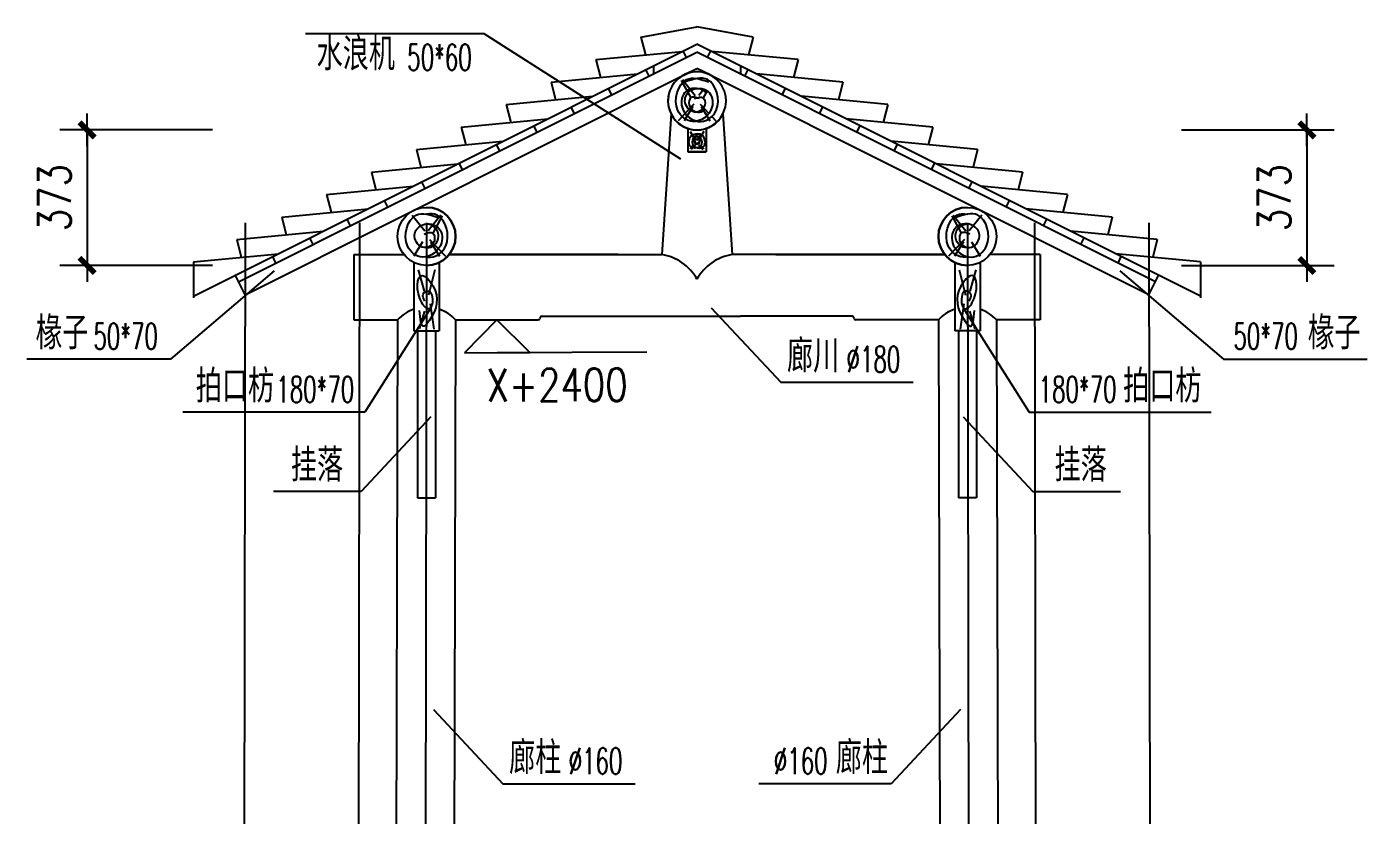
# Model space of a CAD drawing. Extents: x 1035948 to 1665131, y -158296 to 142149.
# Drawn here: x 1189788 to 1193482, y -84225 to -82054 of the extents above; entities that cross this region are included whole.
import ezdxf
from ezdxf.enums import TextEntityAlignment as Align

# ---------------------------------------------------------------- set-up
doc = ezdxf.new("R2010")
doc.units = 0
doc.header["$LTSCALE"] = 200
doc.header["$MEASUREMENT"] = 0
doc.layers.get('0').update_dxf_attribs({"linetype": 'CONTINUOUS'})
doc.layers.get('DEFPOINTS').update_dxf_attribs({"linetype": 'CONTINUOUS'})
for name, color, linetype in [('BALCONY', 6, 'CONTINUOUS'), ('DOTE', 1, 'CONTINUOUS'), ('PUB_DIM', 3, 'CONTINUOUS'), ('PUB_TEXT', 7, 'CONTINUOUS'), ('ROOF', 4, 'CONTINUOUS'), ('WLL1', 7, 'CONTINUOUS')]:
    doc.layers.add(name, color=color, linetype=linetype)
doc.styles.add('_HZTXT', font='txt.shx', dxfattribs={"width": 0.8, "bigfont": 'hztxt.shx'})
doc.styles.add('_SIMPLEX', font='SIMPLEX.shx', dxfattribs={"width": 0.6})
doc.styles.add('DIM_FONT', font='SIMPLEX.shx', dxfattribs={"width": 0.8})
doc.dimstyles.new('DIMN30', dxfattribs={"dimscale": 0.3, "dimtxt": 300, "dimasz": 1, "dimexe": 250, "dimexo": 300, "dimgap": 150, "dimtad": 1, "dimdec": 0, "dimzin": 0, "dimdsep": 46, "dimtxsty": 'DIM_FONT', "dimblk": '_DIMX', "dimcen": 0.09, "dimclrt": 7, "dimadec": 0, "dimazin": 0, "dimtfac": 1, "dimtdec": 0, "dimtix": 1, "dimtmove": 2, "dimatfit": 3, "dimldrblk": '_DIMX', "dimfxl": 0, "dimtolj": 1, "dimtzin": 0, "dimarcsym": 0})

# ---------------------------------------------------------------- blocks, each defined once
blk = doc.blocks.new('_DIMX')
blk.add_line((-150, 0), (150, 0))
at = {"const_width": 50}
blk.add_lwpolyline([(-70, -70), (70, 70)], dxfattribs=at)
blk = doc.blocks.new('*D292')
at = {"color": 0, "linetype": 'ByBlock'}
for p, q in [((1586533.9, -10909.5), (1586113.5, -10909.5)), ((1586188.5, -10909.8), (1586188.5, -11282.4)), ((1586533.9, -11282.7), (1586113.5, -11282.7))]:
    blk.add_line(p, q, dxfattribs=at)
at = {"layer": 'DEFPOINTS', "color": 0, "linetype": 'ByBlock'}
for p in [(1586623.9, -10909.5), (1586188.5, -11282.7), (1586623.9, -11282.7)]:
    blk.add_point(p, dxfattribs=at)
at = {"color": 0, "linetype": 'ByBlock', "xscale": 0.3, "yscale": 0.3, "zscale": 0.3}
for p, rotation in [((1586188.5, -10909.5), 90), ((1586188.5, -11282.7), 270)]:
    blk.add_blockref('_DIMX', p, dxfattribs=dict(at, rotation=rotation))
at = {"color": 7, "linetype": 'ByBlock', "insert": (1586098.5, -11096.1), "char_height": 90, "attachment_point": 5, "rotation": 90, "style": 'DIM_FONT'}
blk.add_mtext('\\A1;373', dxfattribs=at)
blk = doc.blocks.new('*D297')
at = {"color": 0, "linetype": 'ByBlock'}
for p, q in [((1589204.2, -10909.5), (1589624.6, -10909.5)), ((1589549.6, -10909.8), (1589549.6, -11282.4)), ((1589204.2, -11282.7), (1589624.6, -11282.7))]:
    blk.add_line(p, q, dxfattribs=at)
at = {"layer": 'DEFPOINTS', "color": 0, "linetype": 'ByBlock'}
for p in [(1589114.2, -10909.5), (1589114.2, -11282.7), (1589549.6, -11282.7)]:
    blk.add_point(p, dxfattribs=at)
at = {"color": 0, "linetype": 'ByBlock', "xscale": 0.3, "yscale": 0.3, "zscale": 0.3}
for p, rotation in [((1589549.6, -10909.5), 90), ((1589549.6, -11282.7), 270)]:
    blk.add_blockref('_DIMX', p, dxfattribs=dict(at, rotation=rotation))
at = {"color": 7, "linetype": 'ByBlock', "insert": (1589459.6, -11096.1), "char_height": 90, "attachment_point": 5, "rotation": 90, "style": 'DIM_FONT'}
blk.add_mtext('\\A1;373', dxfattribs=at)

msp = doc.modelspace()

# ---------------------------------------------------------------- linework, layer by layer
at = {"layer": 'BALCONY'}
for p, q in [((1191591.53646, -82201.18958), (1191617.75394, -82249.19253)), ((1191595.17476, -82199.00765), (1191630.13157, -82242.64674)), ((1191653.45725, -82225.35026), (1191639.60201, -82242.64674)), ((1191662.56391, -82229.81326), (1191651.97964, -82249.19253)), ((1191626.49327, -82266.64822), (1191582.79713, -82312.46924)), ((1191623.5772, -82273.19426), (1191599.54418, -82312.46924)), ((1191643.24032, -82266.64822), (1191667.57635, -82292.16768)), ((1191646.15638, -82273.19426), (1191670.18941, -82312.46924)), ((1191675.95751, -82300.9564), (1191686.93646, -82312.46924)), ((1191615.99477, -82342.49695), (1191628.5273, -82364.13174)), ((1191616.59312, -82345.00351), (1191633.15826, -82364.555)), ((1191653.14047, -82345.00351), (1191636.57533, -82364.555)), ((1191653.73882, -82342.49695), (1191641.20629, -82364.13174)), ((1191626.13041, -82378.09045), (1191615.58914, -82390.12202)), ((1191631.05394, -82378.59166), (1191619.0067, -82391.6259)), ((1191638.67964, -82378.59166), (1191650.72688, -82391.6259)), ((1191643.60317, -82378.09045), (1191654.14445, -82390.12202)), ((1190850.00038, -82572.19329), (1190884.95719, -82615.83238)), ((1190929.38444, -82572.19329), (1190894.42763, -82615.83238)), ((1190933.02275, -82574.37521), (1190906.80526, -82622.37817)), ((1192336.71544, -82574.37521), (1192362.93293, -82622.37817)), ((1192340.35375, -82572.19329), (1192375.31056, -82615.83238)), ((1192419.73781, -82572.19329), (1192384.781, -82615.83238)), ((1190878.40282, -82646.3799), (1190854.3698, -82685.65488)), ((1190898.06594, -82639.83385), (1190941.76207, -82685.65488)), ((1190900.982, -82646.3799), (1190925.01502, -82685.65488)), ((1192371.67225, -82639.83385), (1192327.97611, -82685.65488)), ((1192368.75619, -82646.3799), (1192344.72316, -82685.65488)), ((1192391.33537, -82646.3799), (1192415.36839, -82685.65488)), ((1190866.64053, -82722.67933), (1190882.66533, -82781.36081)), ((1190912.04471, -82722.67933), (1190895.1295, -82792.9192)), ((1190912.04931, -82722.67933), (1190895.1341, -82792.9192)), ((1192357.68888, -82722.67933), (1192374.60408, -82792.9192)), ((1192357.69348, -82722.67933), (1192374.60869, -82792.9192)), ((1192403.09766, -82722.67933), (1192387.07286, -82781.36081)), ((1190883.55573, -82836.48568), (1190869.31174, -82885.38683)), ((1190899.58054, -82816.92527), (1190909.3735, -82886.27586)), ((1190899.58514, -82816.92527), (1190909.3781, -82886.27586)), ((1192370.15305, -82816.92527), (1192360.36009, -82886.27586)), ((1192370.15765, -82816.92527), (1192360.36469, -82886.27586)), ((1192386.18245, -82836.48568), (1192400.42645, -82885.38683))]:
    msp.add_line(p, q, dxfattribs=at)
for points in [[(1191627.94662, -82251.37471), (1191651.97964, -82249.19253), (1191656.34906, -82268.83015), (1191627.94662, -82288.46777), (1191601.72913, -82257.9205), (1191617.02283, -82229.55517), (1191665.08839, -82231.7371), (1191676.01218, -82275.37619), (1191623.5772, -82314.65117), (1191582.06602, -82284.10391), (1191606.09904, -82199.00765), (1191667.27334, -82205.55344)], [(1191633.15826, -82364.555), (1191641.69158, -82364.555), (1191632.65627, -82376.58657), (1191627.13439, -82364.05353), (1191637.67567, -82355.53119), (1191647.21296, -82377.08778), (1191616.59312, -82383.60477), (1191622.1145, -82351.52075), (1191644.20152, -82351.01929)], [(1191636.57533, -82364.555), (1191628.04201, -82364.555), (1191637.07732, -82376.58657), (1191642.59919, -82364.05353), (1191632.05792, -82355.53119), (1191622.52062, -82377.08778), (1191653.14047, -82383.60477), (1191647.61908, -82351.52075), (1191625.53207, -82351.01929)], [(1190882.77224, -82624.56035), (1190906.80526, -82622.37817), (1190911.17468, -82642.01578), (1190882.77224, -82661.6534), (1190856.55475, -82631.10614), (1190871.84845, -82602.7408), (1190919.914, -82604.92273), (1190930.83779, -82648.56183), (1190878.40282, -82687.83681), (1190836.89164, -82657.28954), (1190860.92466, -82572.19329), (1190922.09896, -82578.73907)], [(1192386.96595, -82624.56035), (1192362.93293, -82622.37817), (1192358.56351, -82642.01578), (1192386.96595, -82661.6534), (1192413.18344, -82631.10614), (1192397.88974, -82602.7408), (1192349.82418, -82604.92273), (1192338.90039, -82648.56183), (1192391.33537, -82687.83681), (1192432.84655, -82657.28954), (1192408.81353, -82572.19329), (1192347.63923, -82578.73907)], [(1190885.33654, -82808.92325), (1190879.99461, -82790.25186), (1190895.1295, -82781.36081), (1190897.80022, -82830.26197), (1190876.43349, -82813.36864), (1190877.32389, -82738.68337), (1190907.59318, -82768.02411), (1190896.90982, -82863.15908), (1190882.66533, -82878.27384), (1190870.20165, -82834.70736)], [(1192384.40165, -82808.92325), (1192389.74358, -82790.25186), (1192374.60869, -82781.36081), (1192371.93797, -82830.26197), (1192393.3047, -82813.36864), (1192392.41429, -82738.68337), (1192362.14501, -82768.02411), (1192372.82837, -82863.15908), (1192387.07286, -82878.27384), (1192399.53654, -82834.70736)]]:
    msp.add_spline(points, degree=3, dxfattribs=at)
for points, knots in [([(1191659.53099, -82235.36638), (1191657.52602, -82233.15951), (1191642.22616, -82220.08532), (1191597.05393, -82222.14606), (1191583.82931, -82286.13655), (1191642.69814, -82329.57662), (1191708.27937, -82280.02883), (1191678.74427, -82180.27834), (1191624.65355, -82198.20015), (1191602.46024, -82205.55344)], [142.7636154475, 142.7636154475, 142.7636154475, 142.7636154475, 151.2608734752, 199.3759279776, 244.3614769296, 309.87445616, 361.4138945221, 449.8387734389, 511.3622827606, 511.3622827606, 511.3622827606, 511.3622827606]), ([(1191641.78697, -82251.37471), (1191632.45099, -82248.15321), (1191615.33195, -82242.24606), (1191608.64833, -82276.51922), (1191636.27676, -82293.7852), (1191652.60039, -82285.02177), (1191656.89899, -82280.9711)], [0, 0, 0, 0, 24.1318908659, 44.2497392596, 78.7799386239, 95.0534780889, 95.0534780889, 95.0534780889, 95.0534780889]), ([(1190889.69471, -82686.8651), (1190893.44238, -82687.67858), (1190914.90155, -82689.63302), (1190963.10498, -82653.21447), (1190938.04949, -82568.59316), (1190900.19301, -82567.90854), (1190889.69471, -82569.68289)], [298.8090930513, 298.8090930513, 298.8090930513, 298.8090930513, 309.87445616, 361.4138945219, 449.8387734387, 480.8025603068, 480.8025603068, 480.8025603068, 480.8025603068]), ([(1192380.04348, -82686.8651), (1192376.29581, -82687.67858), (1192354.83664, -82689.63302), (1192306.6332, -82653.21447), (1192331.6887, -82568.59316), (1192369.54518, -82567.90854), (1192380.04348, -82569.68289)], [298.8090930513, 298.8090930513, 298.8090930513, 298.8090930513, 309.87445616, 361.4138945219, 449.8387734387, 480.8025603068, 480.8025603068, 480.8025603068, 480.8025603068]), ([(1190889.69471, -82661.39417), (1190892.00332, -82661.81409), (1190908.51051, -82662.51832), (1190931.3804, -82633.33894), (1190913.59732, -82603.01372), (1190896.07223, -82597.28871), (1190889.69471, -82596.6128)], [72.1502901157, 72.1502901157, 72.1502901157, 72.1502901157, 78.7799386238, 119.0352723454, 151.2608734752, 168.9689939529, 168.9689939529, 168.9689939529, 168.9689939529]), ([(1192380.04348, -82661.39417), (1192377.73486, -82661.81409), (1192361.22768, -82662.51832), (1192338.35779, -82633.33894), (1192356.14086, -82603.01372), (1192373.66596, -82597.28871), (1192380.04348, -82596.6128)], [72.1502901157, 72.1502901157, 72.1502901157, 72.1502901157, 78.7799386238, 119.0352723454, 151.2608734752, 168.9689939529, 168.9689939529, 168.9689939529, 168.9689939529]), ([(1190889.69471, -82745.13731), (1190896.13501, -82750.814), (1190928.04968, -82792.64396), (1190918.13042, -82834.82673), (1190892.10054, -82869.84935), (1190889.69471, -82872.56384)], [205.0110439144, 205.0110439144, 205.0110439144, 205.0110439144, 230.0323638426, 325.7653051224, 335.8884994874, 335.8884994874, 335.8884994874, 335.8884994874]), ([(1192380.04348, -82745.13731), (1192373.60317, -82750.814), (1192341.68851, -82792.64396), (1192351.60776, -82834.82673), (1192377.63765, -82869.84935), (1192380.04348, -82872.56384)], [205.0110439144, 205.0110439144, 205.0110439144, 205.0110439144, 230.0323638426, 325.7653051224, 335.8884994874, 335.8884994874, 335.8884994874, 335.8884994874]), ([(1190889.69471, -82782.08085), (1190891.56479, -82781.42885), (1190910.31148, -82778.59311), (1190908.37706, -82834.51235), (1190892.62281, -82830.63411), (1190889.69471, -82828.74718)], [31.4894022005, 31.4894022005, 31.4894022005, 31.4894022005, 36.9737462082, 85.94777518, 96.5980660288, 96.5980660288, 96.5980660288, 96.5980660288]), ([(1192380.04348, -82782.08085), (1192378.1734, -82781.42885), (1192359.4267, -82778.59311), (1192361.36113, -82834.51235), (1192377.11538, -82830.63411), (1192380.04348, -82828.74718)], [31.4894022005, 31.4894022005, 31.4894022005, 31.4894022005, 36.9737462082, 85.94777518, 96.5980660288, 96.5980660288, 96.5980660288, 96.5980660288])]:
    msp.add_open_spline(points, degree=3, knots=knots, dxfattribs=at)
at = {"layer": 'DOTE'}
for p, q in [((1190389.69011, -82593.76836), (1190384.13879, -86092.03556)), ((1190704.69011, -82593.76836), (1190699.13879, -86092.03556)), ((1190889.69011, -82593.76836), (1190884.13879, -86092.03556)), ((1190889.69471, -82593.76836), (1190884.1434, -86092.03556)), ((1192380.04348, -82593.76836), (1192385.59479, -86092.03556)), ((1192380.04808, -82593.76836), (1192385.59939, -86092.03556)), ((1192565.04808, -82593.76836), (1192570.59939, -86092.03556)), ((1192880.04808, -82593.76836), (1192885.59939, -86092.03556))]:
    msp.add_line(p, q, dxfattribs=at)
at = {"layer": 'PUB_DIM'}
for p, q in [((1191083.44471, -82860.92341), (1190993.88401, -82951.36058)), ((1191173.88187, -82950.48412), (1191083.44471, -82860.92341)), ((1190993.88401, -82951.36058), (1191173.88187, -82950.48412)), ((1191083.88294, -82950.92235), (1191497.0209, -82948.91066))]:
    msp.add_line(p, q, dxfattribs=at)
at = {"layer": 'PUB_TEXT'}
for p, q in [((1191048.38661, -82073.31821), (1190556.08155, -82073.31821)), ((1191589.91865, -82417.91379), (1191048.38661, -82073.31821)), ((1190469.47912, -82725.7938), (1190184.31325, -82968.95849)), ((1192800.25907, -82725.7938), (1193085.42493, -82968.95849)), ((1190901.05669, -82827.3789), (1190719.56171, -83115.38891)), ((1191674.14846, -82827.3789), (1191866.04109, -83032.315)), ((1191674.14846, -82827.3789), (1191866.04109, -83032.315)), ((1192368.6815, -82827.3789), (1192550.17648, -83115.38891)), ((1190184.31325, -82968.95849), (1189788.18754, -82968.95849)), ((1193085.42493, -82968.95849), (1193481.55065, -82968.95849)), ((1191866.04109, -83032.315), (1192230.44457, -83032.315)), ((1190719.56171, -83115.38891), (1190217.74843, -83115.38891)), ((1190901.05669, -83128.20455), (1190709.16406, -83333.14065)), ((1192368.6815, -83128.20455), (1192560.57413, -83333.14065)), ((1192550.17648, -83115.38891), (1193051.98975, -83115.38891)), ((1190709.16406, -83333.14065), (1190468.17753, -83333.14065)), ((1192560.57413, -83333.14065), (1192801.56065, -83333.14065)), ((1190908.38451, -83933.90591), (1191100.27714, -84138.84202)), ((1192361.35368, -83933.90591), (1192169.46105, -84138.84202)), ((1191100.27714, -84138.84202), (1191464.68062, -84138.84202)), ((1192169.46105, -84138.84202), (1191805.05757, -84138.84202))]:
    msp.add_line(p, q, dxfattribs=at)
at = {"layer": 'ROOF'}
for p, q in [((1191480.17206, -82081.92583), (1191634.86909, -82053.77552)), ((1191789.56613, -82081.92583), (1191634.86909, -82053.77552)), ((1191789.56613, -82081.92583), (1191634.86909, -82053.77552)), ((1190247.78117, -82795.81653), (1191634.86909, -82101.1629)), ((1191480.17206, -82081.92583), (1191492.57426, -82130.97417)), ((1193021.95701, -82795.81653), (1191634.86909, -82101.1629)), ((1191789.56613, -82081.92583), (1191777.16393, -82130.97417)), ((1191356.46306, -82143.8793), (1191594.67111, -82121.29405)), ((1191913.27513, -82143.8793), (1191675.06708, -82121.29405)), ((1191356.46306, -82143.8793), (1191368.86525, -82192.92764)), ((1191913.27513, -82143.8793), (1191900.87294, -82192.92764)), ((1191232.75405, -82205.83277), (1191470.9621, -82183.24752)), ((1191232.75405, -82205.83277), (1191245.15624, -82254.88111)), ((1192036.98414, -82205.83277), (1191798.77609, -82183.24752)), ((1192036.98414, -82205.83277), (1191798.77609, -82183.24752)), ((1192036.98414, -82205.83277), (1192024.58194, -82254.88111)), ((1192036.98414, -82205.83277), (1192024.58194, -82254.88111)), ((1191109.04504, -82267.78624), (1191347.25309, -82245.20099)), ((1192160.69315, -82267.78624), (1191922.48509, -82245.20099)), ((1191109.04504, -82267.78624), (1191121.44724, -82316.83458)), ((1192160.69315, -82267.78624), (1192148.29095, -82316.83458)), ((1190985.33603, -82329.73971), (1191223.54409, -82307.15446)), ((1192284.40215, -82329.73971), (1192046.1941, -82307.15446)), ((1190985.33603, -82329.73971), (1190997.73823, -82378.78805)), ((1190985.34064, -82329.73971), (1190997.74283, -82378.78805)), ((1192284.39755, -82329.73971), (1192271.99536, -82378.78805)), ((1192284.40215, -82329.73971), (1192271.99996, -82378.78805)), ((1190861.62703, -82391.69318), (1191099.83508, -82369.10793)), ((1190861.62703, -82391.69318), (1190874.02922, -82440.74152)), ((1192408.11116, -82391.69318), (1192169.90311, -82369.10793)), ((1192408.11116, -82391.69318), (1192395.70897, -82440.74152)), ((1190737.91802, -82453.64665), (1190976.12607, -82431.0614)), ((1190889.69471, -82439.25667), (1190976.13068, -82431.0614)), ((1192380.04348, -82439.25667), (1192293.60751, -82431.0614)), ((1192531.82017, -82453.64665), (1192293.61211, -82431.0614)), ((1190737.91802, -82453.64665), (1190750.32021, -82502.69499)), ((1192531.82017, -82453.64665), (1192519.41797, -82502.69499)), ((1190614.20901, -82515.60012), (1190852.41707, -82493.01488)), ((1192655.52917, -82515.60012), (1192417.32112, -82493.01488)), ((1190614.20901, -82515.60012), (1190626.61121, -82564.64847)), ((1192655.52917, -82515.60012), (1192643.12698, -82564.64847)), ((1190490.50001, -82577.55359), (1190728.70806, -82554.96835)), ((1190490.50001, -82577.55359), (1190502.9022, -82626.60194)), ((1192779.23818, -82577.55359), (1192541.03013, -82554.96835)), ((1192779.23818, -82577.55359), (1192766.83599, -82626.60194)), ((1190366.791, -82639.50706), (1190604.99905, -82616.92182)), ((1192902.94719, -82639.50706), (1192664.73913, -82616.92182)), ((1190366.791, -82639.50706), (1190379.19319, -82688.55541)), ((1192902.94719, -82639.50706), (1192890.54499, -82688.55541)), ((1190247.78117, -82701.01499), (1190481.29005, -82678.87529)), ((1193021.95701, -82701.01499), (1192788.44814, -82678.87529)), ((1190247.78117, -82701.01499), (1190247.78117, -82800.44116)), ((1193021.95701, -82701.01499), (1193021.95701, -82800.44116))]:
    msp.add_line(p, q, dxfattribs=at)
at = {"layer": 'WLL1'}
for p, q in [((1190371.77868, -82756.08642), (1191634.86909, -82123.53074)), ((1191605.69678, -82138.14024), (1191596.74106, -82120.25742)), ((1192897.95951, -82756.08642), (1191634.86909, -82123.53074)), ((1191664.04141, -82138.14024), (1191672.99713, -82120.25742)), ((1190389.69011, -82791.85205), (1191634.86909, -82168.26642)), ((1191502.8715, -82189.63744), (1191493.91578, -82171.75462)), ((1191514.69011, -82161.34854), (1191514.69011, -82183.71637)), ((1191598.52913, -82186.46548), (1191634.86909, -82168.26642)), ((1191599.04623, -82186.20651), (1191634.86909, -82168.26642)), ((1191670.69195, -82186.20651), (1191634.86909, -82168.26642)), ((1192880.04808, -82791.85205), (1191634.86909, -82168.26642)), ((1191755.04808, -82161.34854), (1191755.04808, -82183.71637)), ((1191766.86669, -82189.63744), (1191775.8224, -82171.75462)), ((1191400.0453, -82241.1328), (1191391.08958, -82223.24998)), ((1191869.69289, -82241.1328), (1191878.64861, -82223.24998)), ((1191297.21449, -82292.62816), (1191288.25878, -82274.74535)), ((1191297.2191, -82292.62816), (1191288.26338, -82274.74535)), ((1191972.51909, -82292.62816), (1191981.47481, -82274.74535)), ((1191972.51909, -82292.62816), (1191981.47481, -82274.74535)), ((1191972.52369, -82292.62816), (1191981.47941, -82274.74535)), ((1191972.52369, -82292.62816), (1191981.47941, -82274.74535)), ((1191563.34032, -82293.57481), (1191537.88075, -82680.92341)), ((1191563.34492, -82293.57481), (1191537.88535, -82680.92341)), ((1191706.38866, -82293.57481), (1191731.84824, -82680.92341)), ((1191706.39326, -82293.57481), (1191731.85284, -82680.92341)), ((1191194.38829, -82344.12353), (1191185.43258, -82326.24071)), ((1191609.86449, -82333.7312), (1191609.86449, -82397.73778)), ((1191609.86909, -82333.7312), (1191609.86909, -82397.73778)), ((1191659.86449, -82333.7312), (1191659.86449, -82397.73778)), ((1191659.86909, -82333.7312), (1191659.86909, -82397.73778)), ((1192075.3499, -82344.12353), (1192084.30561, -82326.24071)), ((1192075.3499, -82344.12353), (1192084.30561, -82326.24071)), ((1191091.56209, -82395.61889), (1191082.60638, -82377.73607)), ((1191091.56669, -82395.61889), (1191082.61098, -82377.73607)), ((1191091.56669, -82395.61889), (1191082.61098, -82377.73607)), ((1191609.86449, -82397.73778), (1191659.86449, -82397.73778)), ((1191659.86909, -82397.73778), (1191609.86909, -82397.73778)), ((1192178.1715, -82395.61889), (1192187.12721, -82377.73607)), ((1192178.1715, -82395.61889), (1192187.12721, -82377.73607)), ((1192178.1761, -82395.61889), (1192187.13181, -82377.73607)), ((1190988.73589, -82447.11425), (1190979.78017, -82429.23143)), ((1190988.74049, -82447.11425), (1190979.78478, -82429.23143)), ((1192280.9977, -82447.11425), (1192289.95341, -82429.23143)), ((1192281.0023, -82447.11425), (1192289.95801, -82429.23143)), ((1190885.90969, -82498.60961), (1190876.95397, -82480.72679)), ((1192383.8285, -82498.60961), (1192392.78422, -82480.72679)), ((1190783.08349, -82550.10497), (1190774.12777, -82532.22215)), ((1192486.6547, -82550.10497), (1192495.61042, -82532.22215)), ((1190680.25728, -82601.60033), (1190671.30157, -82583.71752)), ((1192589.4809, -82601.60033), (1192598.43662, -82583.71752)), ((1190577.43108, -82653.0957), (1190568.47537, -82635.21288)), ((1192692.3071, -82653.0957), (1192701.26282, -82635.21288)), ((1190474.60488, -82704.59106), (1190465.64917, -82686.70824)), ((1190689.69011, -82680.92341), (1190827.24013, -82680.92341)), ((1190689.69011, -82680.92341), (1190689.69011, -82860.92341)), ((1190952.14009, -82680.92341), (1191417.70637, -82680.92341)), ((1191417.71097, -82680.92341), (1190952.14469, -82680.92341)), ((1191417.71097, -82680.92341), (1191537.88535, -82680.92341)), ((1191852.02722, -82680.92341), (1191731.84824, -82680.92341)), ((1191852.02722, -82680.92341), (1192317.5935, -82680.92341)), ((1192317.5981, -82680.92341), (1191852.03182, -82680.92341)), ((1192580.04808, -82680.92341), (1192442.49806, -82680.92341)), ((1192580.04808, -82680.92341), (1192580.04808, -82860.92341)), ((1192795.13331, -82704.59106), (1192804.08902, -82686.70824)), ((1190854.69011, -82702.86089), (1190854.69011, -82890.92341)), ((1190924.69011, -82702.86089), (1190924.69011, -82890.92341)), ((1190924.69471, -82702.86089), (1190924.69471, -82890.92341)), ((1192345.04348, -82702.86089), (1192345.04348, -82890.92341)), ((1192345.04808, -82702.86089), (1192345.04808, -82890.92341)), ((1192415.04808, -82702.86089), (1192415.04808, -82890.92341)), ((1190389.69011, -82791.85205), (1190362.82296, -82738.2036)), ((1192880.04808, -82791.85205), (1192906.91522, -82738.2036)), ((1190689.69011, -82860.92341), (1190809.69011, -82860.92341)), ((1190809.69011, -82860.92341), (1190804.13879, -85141.07762)), ((1190969.69011, -82860.92341), (1190964.13879, -85141.07762)), ((1190969.69471, -82860.92341), (1190964.1434, -85141.07762)), ((1190969.69011, -82860.92341), (1191197.19011, -82860.92341)), ((1190969.69471, -82860.92341), (1191197.19471, -82860.92341)), ((1191207.19011, -82850.92341), (1191755.04348, -82850.92341)), ((1191207.19471, -82850.92341), (1191514.69471, -82850.92341)), ((1192062.54348, -82850.92341), (1191755.04348, -82850.92341)), ((1192062.54808, -82850.92341), (1191755.04808, -82850.92341)), ((1192300.04348, -82860.92341), (1192072.54348, -82860.92341)), ((1192300.04808, -82860.92341), (1192072.54808, -82860.92341)), ((1192300.04348, -82860.92341), (1192305.59479, -85141.07762)), ((1192300.04808, -82860.92341), (1192305.59939, -85141.07762)), ((1192460.04808, -82860.92341), (1192465.59939, -85141.07762)), ((1192580.04808, -82860.92341), (1192460.04808, -82860.92341)), ((1190854.69011, -82890.92341), (1190924.69011, -82890.92341)), ((1190864.69011, -82890.92341), (1190864.69011, -83350.92341)), ((1190889.69471, -82890.92341), (1190924.69471, -82890.92341)), ((1190914.69011, -82890.92341), (1190914.69011, -83350.92341)), ((1192380.04348, -82890.92341), (1192345.04348, -82890.92341)), ((1192415.04808, -82890.92341), (1192345.04808, -82890.92341)), ((1192355.04808, -82890.92341), (1192355.04808, -83350.92341)), ((1192405.04808, -82890.92341), (1192405.04808, -83350.92341)), ((1190864.69011, -83350.92341), (1190914.69011, -83350.92341)), ((1192405.04808, -83350.92341), (1192355.04808, -83350.92341))]:
    msp.add_line(p, q, dxfattribs=at)
for centre in [(1190889.69011, -82630.92341), (1192380.04808, -82630.92341)]:
    msp.add_circle(centre, 80, dxfattribs=at)
for centre, radius, start, end in [((1191634.86449, -82257.73778), 80, 89.99835197, 333.38693671), ((1191634.86909, -82257.73778), 80, 63.39829126, 333.38693671), ((1191634.8737, -82257.73778), 80, 206.61306329, 90.00164803), ((1190889.69471, -82630.92341), 80, 270, 90), ((1192380.04348, -82630.92341), 80, 90, 270), ((1191515.19599, -82817.0172), 137.97144, 29.84871347, 80.53666885), ((1191515.20059, -82817.0172), 137.97144, 29.84871347, 80.53666885), ((1191754.5376, -82817.0172), 137.97144, 99.46333115, 150.15128653), ((1191754.533, -82817.0172), 137.97144, 150.14936665, 150.15128653), ((1190889.69011, -82934.49121), 108.68404, 108.78600113, 137.39843644), ((1190889.69011, -82934.49121), 108.68404, 42.60156356, 71.21399887), ((1190889.69471, -82934.49121), 108.68404, 42.60156356, 71.21399887), ((1192380.04348, -82934.49121), 108.68404, 108.78600113, 137.39843644), ((1192380.04808, -82934.49121), 108.68404, 108.78600113, 137.39843644), ((1192380.04808, -82934.49121), 108.68404, 42.60156356, 71.21399887), ((1191197.01832, -82855.75163), 5.17464, 271.90245934, 358.09754066), ((1191197.02292, -82855.75163), 5.17464, 271.90245934, 358.09754066), ((1191207.3619, -82856.0952), 5.17464, 91.90245934, 178.09754066), ((1191207.3665, -82856.0952), 5.17464, 91.90245934, 178.09754066), ((1192062.37169, -82856.0952), 5.17464, 1.90245934, 88.09754066), ((1192062.37629, -82856.0952), 5.17464, 1.90245934, 88.09754066), ((1192072.71526, -82855.75163), 5.17464, 181.90245934, 268.09754066), ((1192072.71987, -82855.75163), 5.17464, 181.90245934, 268.09754066)]:
    msp.add_arc(centre, radius, start, end, dxfattribs=at)

# ---------------------------------------------------------------- texts
at = {"layer": 'PUB_DIM', "style": 'DIM_FONT', "width": 0.8}
msp.add_text('X+2400', height=90, rotation=0.27898663, dxfattribs=at).set_placement((1191249.4817, -83040.11707), align=Align.MIDDLE)
at = {"layer": 'PUB_TEXT'}
for s, height, style, width, p in [('水浪机', 90, '_HZTXT', 0.8, (1190586.65635, -82173.63932)), ('50*60', 72, '_SIMPLEX', 0.6, (1190836.40029, -82173.63932)), ('椽子', 90, '_HZTXT', 0.8, (1189813.78989, -82941.95849)), ('50*70', 72, '_SIMPLEX', 0.6, (1189971.64903, -82941.95849)), ('50*70', 72, '_SIMPLEX', 0.6, (1193112.9463, -82941.95849)), ('椽子', 90, '_HZTXT', 0.8, (1193319.14829, -82941.95849)), ('廊川', 90, '_HZTXT', 0.8, (1191882.74345, -83005.315)), ('%%c180', 72, '_SIMPLEX', 0.6, (1192046.91619, -83005.315)), ('拍口枋', 90, '_HZTXT', 0.8, (1190253.74843, -83088.38891)), ('拍口枋', 90, '_HZTXT', 0.8, (1192808.98975, -83088.38891)), ('180*70', 72, '_SIMPLEX', 0.6, (1190475.581, -83088.38891)), ('180*70', 72, '_SIMPLEX', 0.6, (1192576.10004, -83088.38891)), ('挂落', 90, '_HZTXT', 0.8, (1190515.96365, -83306.14065)), ('挂落', 90, '_HZTXT', 0.8, (1192619.97454, -83306.14065)), ('廊柱', 90, '_HZTXT', 0.8, (1191116.9795, -84111.84202)), ('廊柱', 90, '_HZTXT', 0.8, (1192017.15869, -84111.84202)), ('%%c160', 72, '_SIMPLEX', 0.6, (1191281.15224, -84111.84202)), ('%%c160', 72, '_SIMPLEX', 0.6, (1191846.64309, -84111.84202))]:
    msp.add_text(s, height=height, dxfattribs=dict(at, style=style, width=width)).set_placement(p)

# ---------------------------------------------------------------- dimensions: what is measured, and where the dimension line sits
at = {"layer": 'PUB_DIM'}
for p1, p2, distance, picture, middle in [((1190389.69011, -82337.73778), (1190389.69011, -82710.92822), -435.36962, '*D292', (1189864.32049, -82524.333)), ((1192880.04348, -82337.73778), (1192880.04348, -82710.92822), 435.36962, '*D297', (1193225.41309, -82524.333))]:
    dim = msp.add_aligned_dim(p1=p1, p2=p2, distance=distance, dimstyle='DIMN30', dxfattribs=at)
    dim.commit()
    dim.dimension.update_dxf_attribs({"geometry": picture, "text_midpoint": middle, "insert": (-396234.20365, -71428.22479)})

doc.saveas('drawing.dxf')
